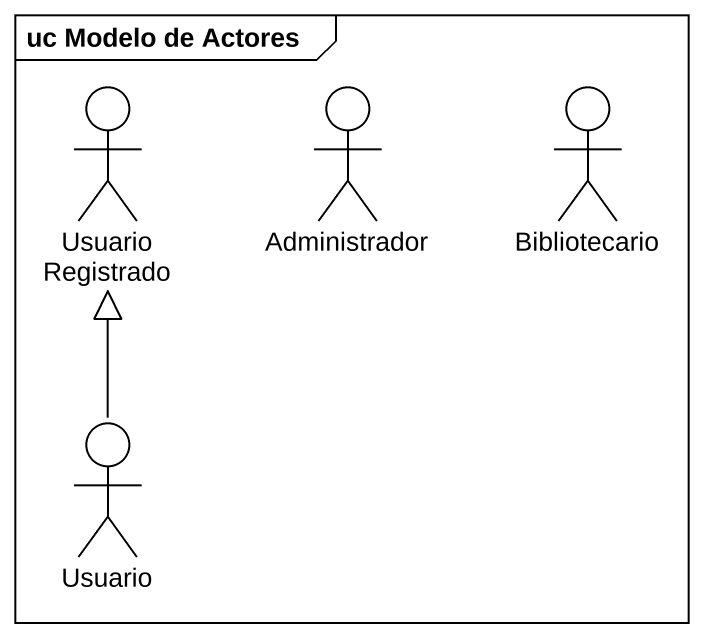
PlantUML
@startuml
mainframe uc Modelo de Actores
actor "Usuario Registrado" as Usuario_Registrado
actor Administrador
actor Bibliotecario
actor Usuario
Usuario -up-|> Usuario_Registrado
@enduml
